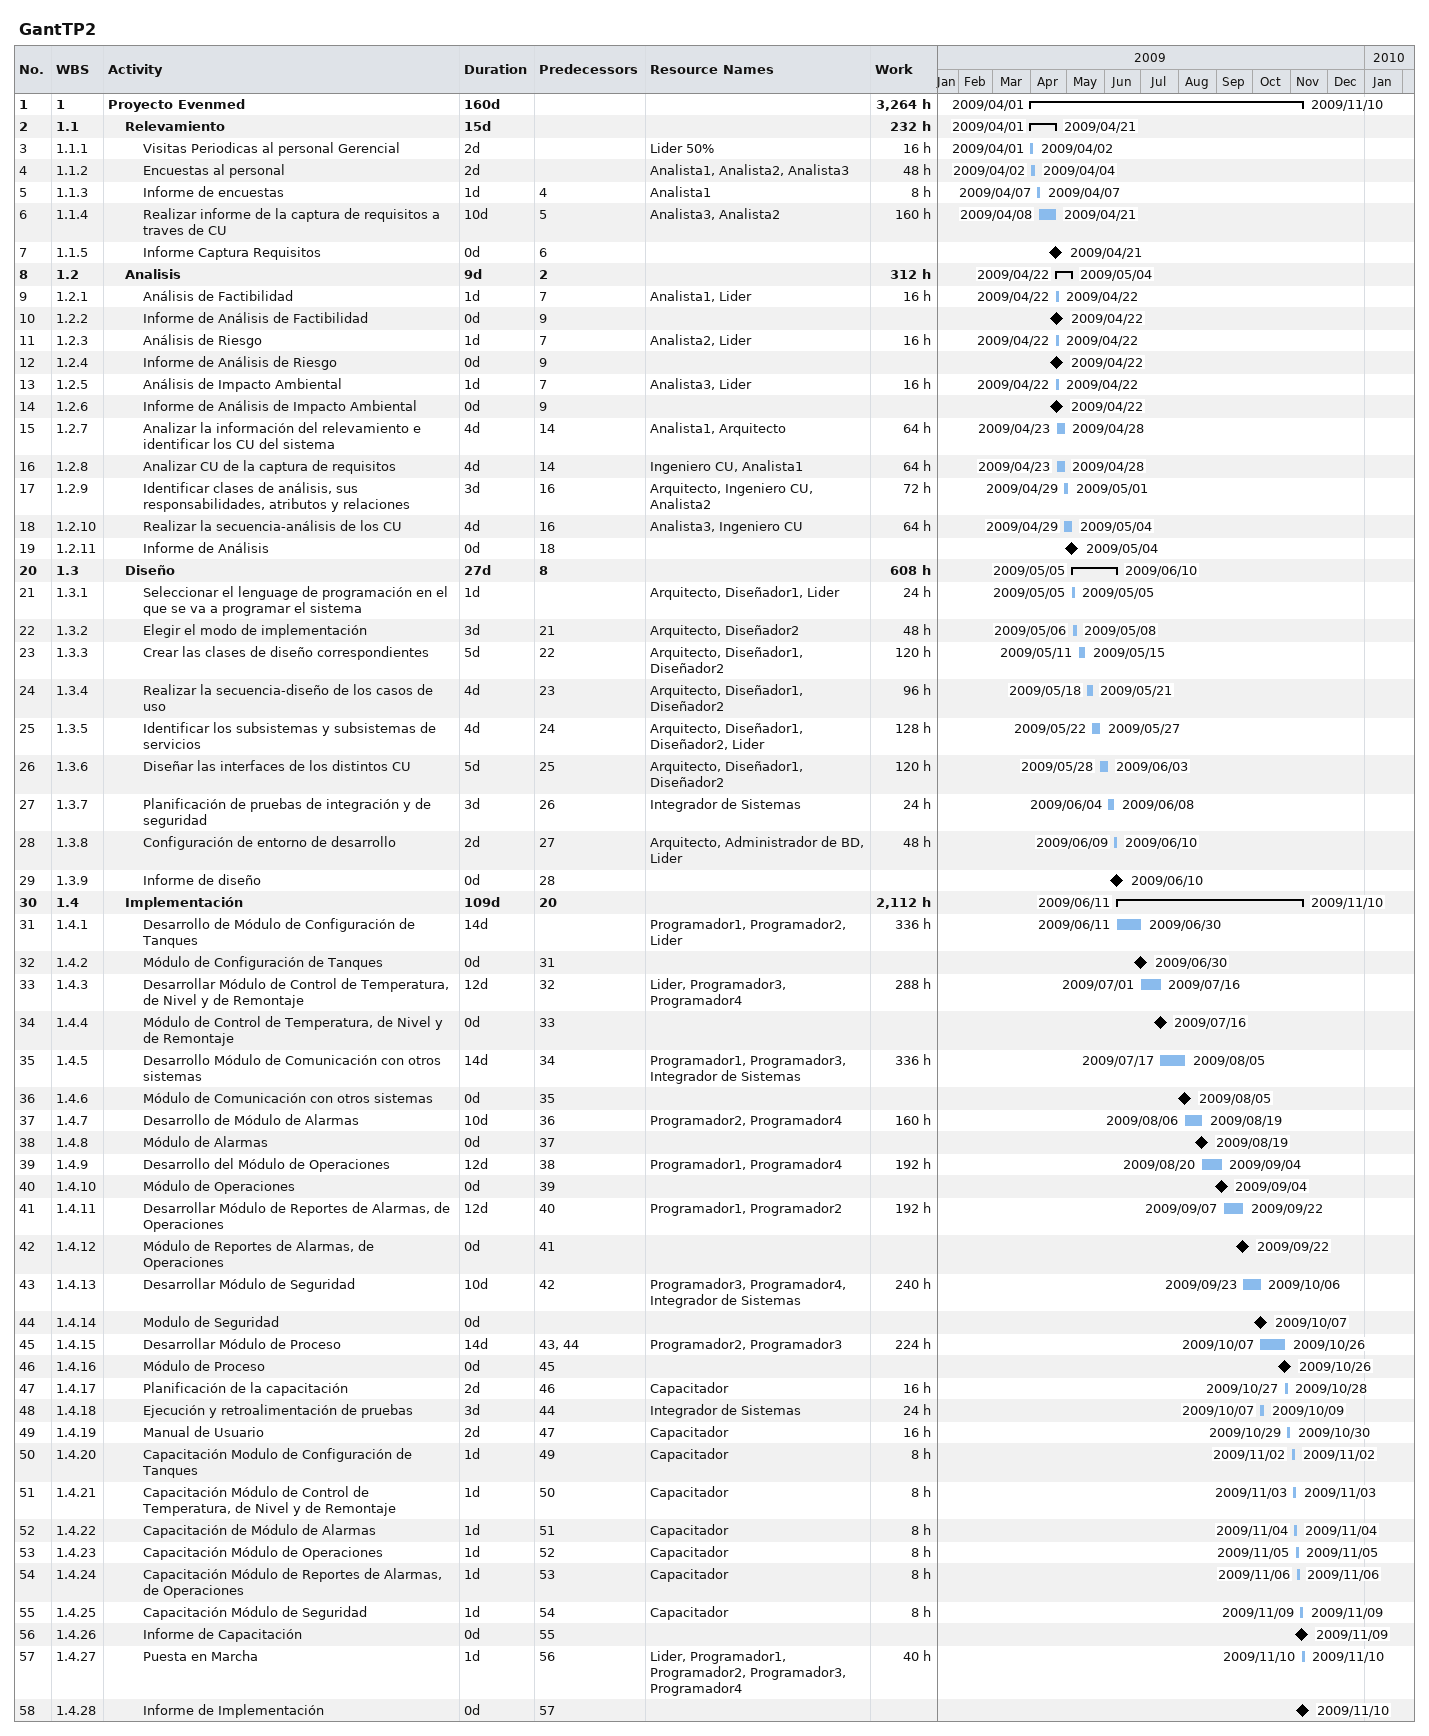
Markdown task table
GantTP2

| ID | WBS | Task | Duration | Start | Finish | Predecessors | Resources | Work (h) |
|---|---|---|---|---|---|---|---|---|
| 1 | 1 | **Proyecto Evenmed** | 160d | 2009-04-01 | 2009-11-10 |  |  | 3264 |
| 2 | 1.1 | **Relevamiento** | 15d | 2009-04-01 | 2009-04-21 |  |  | 232 |
| 3 | 1.1.1 | Visitas Periodicas al personal Gerencial | 2d | 2009-04-01 | 2009-04-02 |  | Lider 50% | 16 |
| 4 | 1.1.2 | Encuestas al personal | 2d | 2009-04-02 | 2009-04-04 |  | Analista1, Analista2, Analista3 | 48 |
| 5 | 1.1.3 | Informe de encuestas | 1d | 2009-04-07 | 2009-04-07 | 4 | Analista1 | 8 |
| 6 | 1.1.4 | Realizar informe de la captura de requisitos a traves de CU | 10d | 2009-04-08 | 2009-04-21 | 5 | Analista3, Analista2 | 160 |
| 7 | 1.1.5 | Informe Captura Requisitos | 0d | 2009-04-21 | 2009-04-21 | 6 |  |  |
| 8 | 1.2 | **Analisis** | 9d | 2009-04-22 | 2009-05-04 | 2 |  | 312 |
| 9 | 1.2.1 | Análisis de Factibilidad | 1d | 2009-04-22 | 2009-04-22 | 7 | Analista1, Lider | 16 |
| 10 | 1.2.2 | Informe de Análisis de Factibilidad | 0d | 2009-04-22 | 2009-04-22 | 9 |  |  |
| 11 | 1.2.3 | Análisis de Riesgo | 1d | 2009-04-22 | 2009-04-22 | 7 | Analista2, Lider | 16 |
| 12 | 1.2.4 | Informe de Análisis de Riesgo | 0d | 2009-04-22 | 2009-04-22 | 9 |  |  |
| 13 | 1.2.5 | Análisis de Impacto Ambiental | 1d | 2009-04-22 | 2009-04-22 | 7 | Analista3, Lider | 16 |
| 14 | 1.2.6 | Informe de Análisis de Impacto Ambiental | 0d | 2009-04-22 | 2009-04-22 | 9 |  |  |
| 15 | 1.2.7 | Analizar la información del relevamiento e identificar los CU del sistema | 4d | 2009-04-23 | 2009-04-28 | 14 | Analista1, Arquitecto | 64 |
| 16 | 1.2.8 | Analizar CU de la captura de requisitos | 4d | 2009-04-23 | 2009-04-28 | 14 | Ingeniero CU, Analista1 | 64 |
| 17 | 1.2.9 | Identificar clases de análisis, sus responsabilidades, atributos y relaciones | 3d | 2009-04-29 | 2009-05-01 | 16 | Arquitecto, Ingeniero CU, Analista2 | 72 |
| 18 | 1.2.10 | Realizar la secuencia-análisis de los CU | 4d | 2009-04-29 | 2009-05-04 | 16 | Analista3, Ingeniero CU | 64 |
| 19 | 1.2.11 | Informe de Análisis | 0d | 2009-05-04 | 2009-05-04 | 18 |  |  |
| 20 | 1.3 | **Diseño** | 27d | 2009-05-05 | 2009-06-10 | 8 |  | 608 |
| 21 | 1.3.1 | Seleccionar el lenguage de programación en el que se va a programar el sistema | 1d | 2009-05-05 | 2009-05-05 |  | Arquitecto, Diseñador1, Lider | 24 |
| 22 | 1.3.2 | Elegir el modo de implementación | 3d | 2009-05-06 | 2009-05-08 | 21 | Arquitecto, Diseñador2 | 48 |
| 23 | 1.3.3 | Crear las clases de diseño correspondientes | 5d | 2009-05-11 | 2009-05-15 | 22 | Arquitecto, Diseñador1, Diseñador2 | 120 |
| 24 | 1.3.4 | Realizar la secuencia-diseño de los casos de uso | 4d | 2009-05-18 | 2009-05-21 | 23 | Arquitecto, Diseñador1, Diseñador2 | 96 |
| 25 | 1.3.5 | Identificar los subsistemas y subsistemas de servicios | 4d | 2009-05-22 | 2009-05-27 | 24 | Arquitecto, Diseñador1, Diseñador2, Lider | 128 |
| 26 | 1.3.6 | Diseñar las interfaces de los distintos CU | 5d | 2009-05-28 | 2009-06-03 | 25 | Arquitecto, Diseñador1, Diseñador2 | 120 |
| 27 | 1.3.7 | Planificación de pruebas de integración y de seguridad | 3d | 2009-06-04 | 2009-06-08 | 26 | Integrador de Sistemas | 24 |
| 28 | 1.3.8 | Configuración de entorno de desarrollo | 2d | 2009-06-09 | 2009-06-10 | 27 | Arquitecto, Administrador de BD, Lider | 48 |
| 29 | 1.3.9 | Informe de diseño | 0d | 2009-06-10 | 2009-06-10 | 28 |  |  |
| 30 | 1.4 | **Implementación** | 109d | 2009-06-11 | 2009-11-10 | 20 |  | 2112 |
| 31 | 1.4.1 | Desarrollo de Módulo de Configuración de Tanques | 14d | 2009-06-11 | 2009-06-30 |  | Programador1, Programador2, Lider | 336 |
| 32 | 1.4.2 | Módulo de Configuración de Tanques | 0d | 2009-06-30 | 2009-06-30 | 31 |  |  |
| 33 | 1.4.3 | Desarrollar Módulo de Control de Temperatura, de Nivel y de Remontaje | 12d | 2009-07-01 | 2009-07-16 | 32 | Lider, Programador3, Programador4 | 288 |
| 34 | 1.4.4 | Módulo de Control de Temperatura, de Nivel y de Remontaje | 0d | 2009-07-16 | 2009-07-16 | 33 |  |  |
| 35 | 1.4.5 | Desarrollo Módulo de Comunicación con otros sistemas | 14d | 2009-07-17 | 2009-08-05 | 34 | Programador1, Programador3, Integrador de Sistemas | 336 |
| 36 | 1.4.6 | Módulo de Comunicación con otros sistemas | 0d | 2009-08-05 | 2009-08-05 | 35 |  |  |
| 37 | 1.4.7 | Desarrollo de Módulo de Alarmas | 10d | 2009-08-06 | 2009-08-19 | 36 | Programador2, Programador4 | 160 |
| 38 | 1.4.8 | Módulo de Alarmas | 0d | 2009-08-19 | 2009-08-19 | 37 |  |  |
| 39 | 1.4.9 | Desarrollo del Módulo de Operaciones | 12d | 2009-08-20 | 2009-09-04 | 38 | Programador1, Programador4 | 192 |
| 40 | 1.4.10 | Módulo de Operaciones | 0d | 2009-09-04 | 2009-09-04 | 39 |  |  |
| 41 | 1.4.11 | Desarrollar Módulo de Reportes de Alarmas, de Operaciones | 12d | 2009-09-07 | 2009-09-22 | 40 | Programador1, Programador2 | 192 |
| 42 | 1.4.12 | Módulo de Reportes de Alarmas, de Operaciones | 0d | 2009-09-22 | 2009-09-22 | 41 |  |  |
| 43 | 1.4.13 | Desarrollar Módulo de Seguridad | 10d | 2009-09-23 | 2009-10-06 | 42 | Programador3, Programador4, Integrador de Sistemas | 240 |
| 44 | 1.4.14 | Modulo de Seguridad | 0d | 2009-10-07 | 2009-10-07 |  |  |  |
| 45 | 1.4.15 | Desarrollar Módulo de Proceso | 14d | 2009-10-07 | 2009-10-26 | 43, 44 | Programador2, Programador3 | 224 |
| 46 | 1.4.16 | Módulo de Proceso | 0d | 2009-10-26 | 2009-10-26 | 45 |  |  |
| 47 | 1.4.17 | Planificación de la capacitación | 2d | 2009-10-27 | 2009-10-28 | 46 | Capacitador | 16 |
| 48 | 1.4.18 | Ejecución y retroalimentación de pruebas | 3d | 2009-10-07 | 2009-10-09 | 44 | Integrador de Sistemas | 24 |
| 49 | 1.4.19 | Manual de Usuario | 2d | 2009-10-29 | 2009-10-30 | 47 | Capacitador | 16 |
| 50 | 1.4.20 | Capacitación Modulo de Configuración de Tanques | 1d | 2009-11-02 | 2009-11-02 | 49 | Capacitador | 8 |
| 51 | 1.4.21 | Capacitación Módulo de Control de Temperatura, de Nivel y de Remontaje | 1d | 2009-11-03 | 2009-11-03 | 50 | Capacitador | 8 |
| 52 | 1.4.22 | Capacitación de Módulo de Alarmas | 1d | 2009-11-04 | 2009-11-04 | 51 | Capacitador | 8 |
| 53 | 1.4.23 | Capacitación Módulo de Operaciones | 1d | 2009-11-05 | 2009-11-05 | 52 | Capacitador | 8 |
| 54 | 1.4.24 | Capacitación Módulo de Reportes de Alarmas, de Operaciones | 1d | 2009-11-06 | 2009-11-06 | 53 | Capacitador | 8 |
| 55 | 1.4.25 | Capacitación Módulo de Seguridad | 1d | 2009-11-09 | 2009-11-09 | 54 | Capacitador | 8 |
| 56 | 1.4.26 | Informe de Capacitación | 0d | 2009-11-09 | 2009-11-09 | 55 |  |  |
| 57 | 1.4.27 | Puesta en Marcha | 1d | 2009-11-10 | 2009-11-10 | 56 | Lider, Programador1, Programador2, Programador3, Programador4 | 40 |
| 58 | 1.4.28 | Informe de Implementación | 0d | 2009-11-10 | 2009-11-10 | 57 |  |  |
